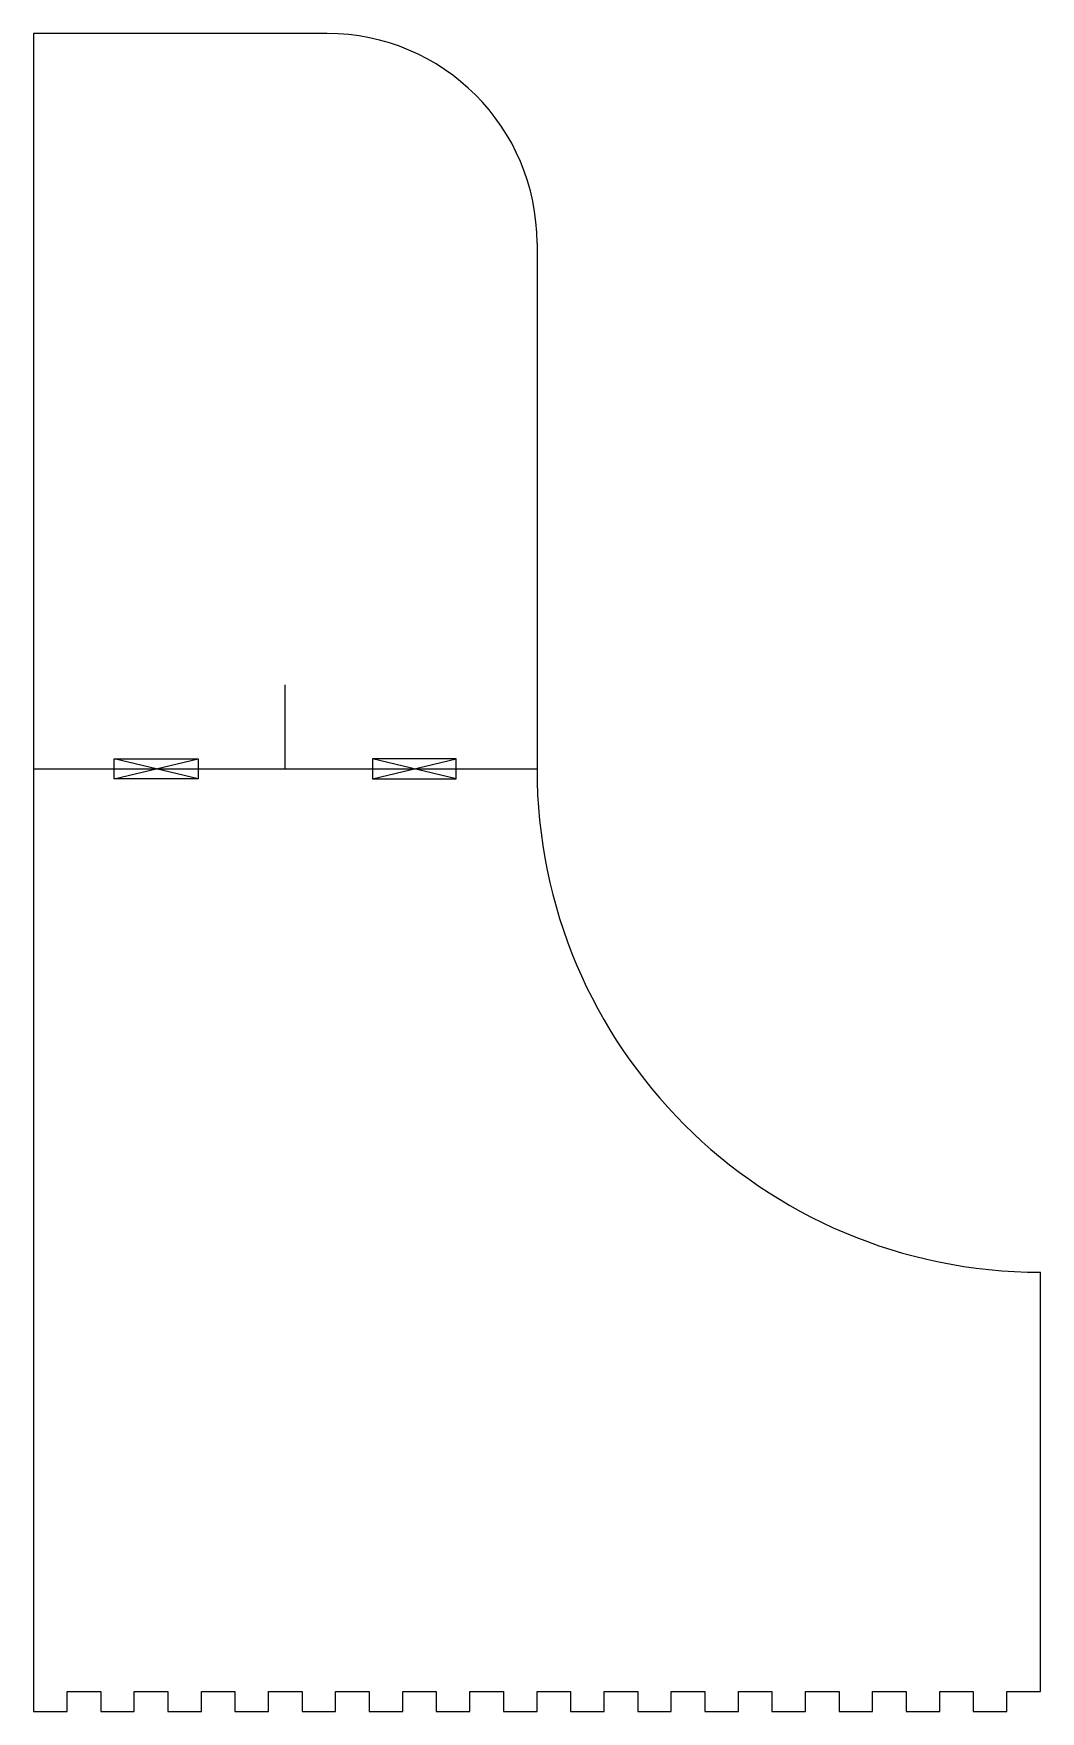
# Model space of a CAD drawing. Header units: inches. Extents: x 0 to 6, y 0 to 10.
import ezdxf

# ---------------------------------------------------------------- set-up
doc = ezdxf.new("R2010")
doc.units = ezdxf.units.IN
doc.layers.get('0').update_dxf_attribs({"linetype": 'CONTINUOUS'})

msp = doc.modelspace()

# ---------------------------------------------------------------- linework, layer by layer
for p, q in [((1.75, 10), (0, 10)), ((0, 10), (0, 0)), ((3, 8.75), (3, 5.618)), ((1.5, 5.618), (1.5, 6.119)), ((0, 5.618), (3, 5.618)), ((0.981, 5.559), (0.481, 5.677)), ((0.481, 5.559), (0.981, 5.677)), ((2.519, 5.559), (2.019, 5.677)), ((2.519, 5.559), (2.519, 5.677)), ((2.019, 5.559), (2.519, 5.559)), ((6, 0.118), (6, 2.618)), ((0.2, 0.118), (0.4, 0.118)), ((0.2, 0), (0.2, 0.118)), ((0.2, 0), (0.2, 0.118)), ((0.2, 0.118), (0.4, 0.118)), ((0.4, 0.118), (0.4, 0)), ((0.4, 0.118), (0.4, 0)), ((0.6, 0.118), (0.8, 0.118)), ((0.6, 0), (0.6, 0.118)), ((0.8, 0.118), (0.8, 0)), ((1, 0.118), (1.2, 0.118)), ((1, 0), (1, 0.118)), ((1.2, 0.118), (1.2, 0)), ((1.4, 0.118), (1.6, 0.118)), ((1.4, 0), (1.4, 0.118)), ((1.6, 0.118), (1.6, 0)), ((1.8, 0.118), (2, 0.118)), ((1.8, 0), (1.8, 0.118)), ((2, 0.118), (2, 0)), ((2.2, 0.118), (2.4, 0.118)), ((2.2, 0), (2.2, 0.118)), ((2.4, 0.118), (2.4, 0)), ((2.6, 0.118), (2.8, 0.118)), ((2.6, 0), (2.6, 0.118)), ((2.8, 0.118), (2.8, 0)), ((3, 0.118), (3.2, 0.118)), ((3, 0), (3, 0.118)), ((3.2, 0.118), (3.2, 0)), ((3.4, 0.118), (3.6, 0.118)), ((3.4, 0), (3.4, 0.118)), ((3.6, 0.118), (3.6, 0)), ((3.8, 0.118), (4, 0.118)), ((3.8, 0), (3.8, 0.118)), ((4, 0.118), (4, 0)), ((4.2, 0.118), (4.4, 0.118)), ((4.2, 0), (4.2, 0.118)), ((4.4, 0.118), (4.4, 0)), ((4.6, 0.118), (4.8, 0.118)), ((4.6, 0), (4.6, 0.118)), ((4.8, 0.118), (4.8, 0)), ((5, 0.118), (5.2, 0.118)), ((5, 0), (5, 0.118)), ((5.2, 0.118), (5.2, 0)), ((5.4, 0.118), (5.6, 0.118)), ((5.4, 0), (5.4, 0.118)), ((5.6, 0.118), (5.6, 0)), ((5.8, 0.118), (6, 0.118)), ((5.8, 0), (5.8, 0.118)), ((0, 0), (0.2, 0)), ((0, 0), (0.2, 0)), ((0.4, 0), (0.6, 0)), ((0.8, 0), (1, 0)), ((1.2, 0), (1.4, 0)), ((1.6, 0), (1.8, 0)), ((2, 0), (2.2, 0)), ((2.4, 0), (2.6, 0)), ((2.8, 0), (3, 0)), ((3.2, 0), (3.4, 0)), ((3.6, 0), (3.8, 0)), ((4, 0), (4.2, 0)), ((4.4, 0), (4.6, 0)), ((4.8, 0), (5, 0)), ((5.2, 0), (5.4, 0)), ((5.6, 0), (5.8, 0))]:
    msp.add_line(p, q)
for points in [[(0.981, 5.559), (0.481, 5.559), (0.481, 5.677), (0.981, 5.677)], [(2.019, 5.677), (2.019, 5.559), (2.519, 5.677)]]:
    msp.add_lwpolyline(points, close=True)
for centre, radius, start, end in [((1.75, 8.75), 1.25, 0, 90), ((6, 5.618), 3, 180, 270)]:
    msp.add_arc(centre, radius, start, end)

doc.saveas('drawing.dxf')
